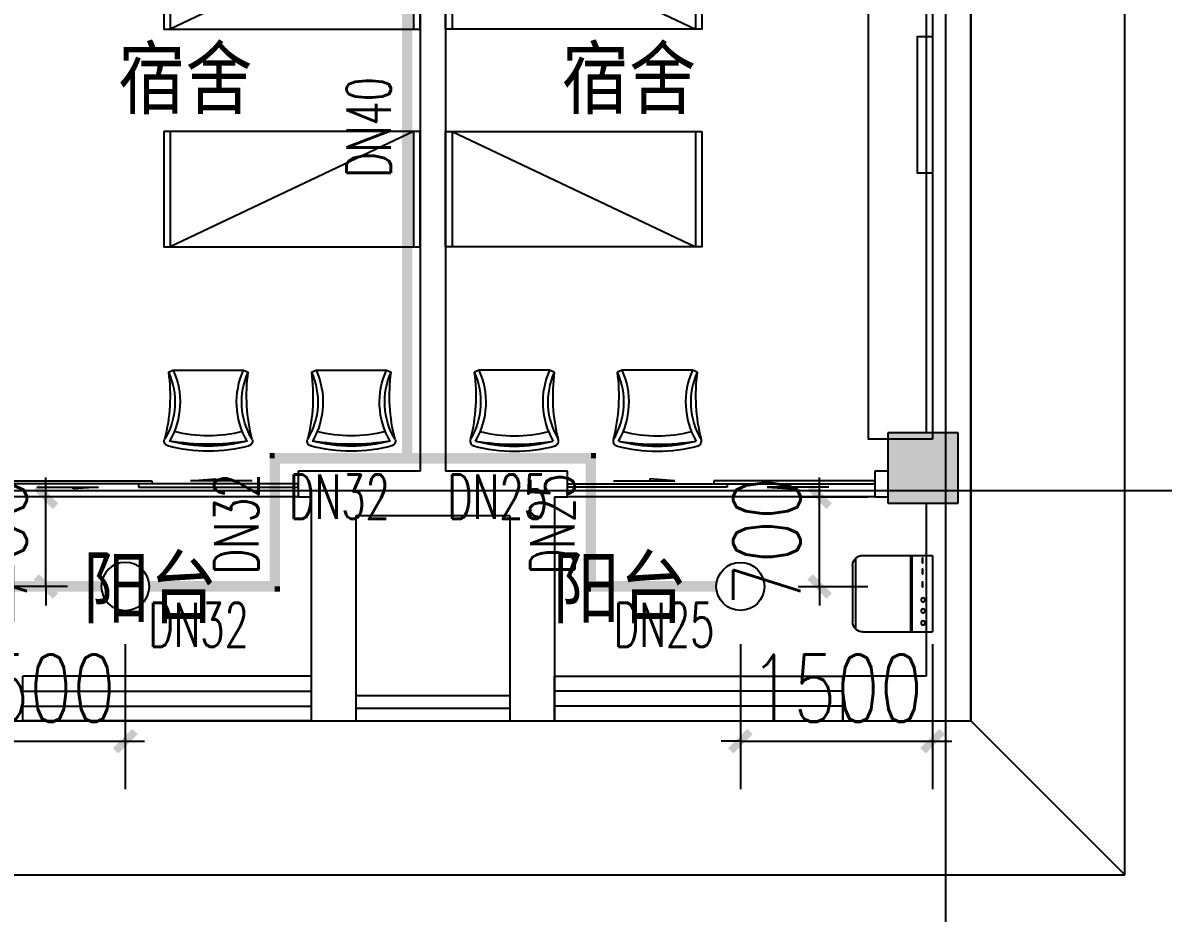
# Model space of a CAD drawing. Extents: x 0 to 2838408, y -923048 to 203859.
# Drawn here: x 2780763 to 2789663, y -270792 to -263843 of the extents above; entities that cross this region are included whole.
import ezdxf

# ---------------------------------------------------------------- set-up
doc = ezdxf.new("R2010")
doc.units = 0
doc.header["$LTSCALE"] = 1000
for name, color, linetype in [('A-Fixt', 81, 'Continuous'), ('COLUMN', 9, 'Continuous'), ('DOTE', 8, 'Continuous'), ('E2-栏杆', 92, 'Continuous'), ('EQUIP_喷头', 7, 'Continuous'), ('GROUND', 2, 'Continuous'), ('PIPE-喷淋', 6, 'Continuous'), ('PUB_HATCH', 8, 'Continuous'), ('PUB_TEXT', 7, 'Continuous'), ('TEXT_喷淋', 7, 'Continuous'), ('TWT_DIM', 3, 'Continuous'), ('WALL', 9, 'Continuous'), ('WINDOW', 4, 'Continuous'), ('XREF', 8, 'Continuous'), ('配景', 3, 'Continuous')]:
    doc.layers.add(name, color=color, linetype=linetype)
doc.styles.add('_TCH_DIM_T3', font='SIMPLEX', dxfattribs={"width": 0.75, "bigfont": 'HZTXT'})
doc.styles.add('_TWT_PIPEDN', font='SIMPLEX', dxfattribs={"width": 0.8, "height": 2.3, "bigfont": 'HZTXT'})
doc.styles.get("Standard").update_dxf_attribs({"font": 'geniso.shx', "bigfont": 'hztxt.shx'})
doc.dimstyles.new('_TWT_ARCH&&150', dxfattribs={"dimtxt": 525, "dimasz": 150, "dimexe": 375, "dimexo": 450, "dimgap": 150, "dimtad": 1, "dimdec": 0, "dimzin": 0, "dimdsep": 46, "dimtxsty": '_TCH_DIM_T3', "dimblk": 'ARCHTICK', "dimcen": 0.09, "dimclrt": 7, "dimazin": 2, "dimtfac": 1, "dimtdec": 0, "dimtix": 1, "dimtmove": 2, "dimatfit": 3, "dimfxl": 1, "dimtolj": 1, "dimtzin": 0, "dimarcsym": 0})

# ---------------------------------------------------------------- blocks, each defined once
blk = doc.blocks.new('单人床')
at = {"layer": 'A-Fixt'}
for p, q in [((47773.8, 13973.4), (48673.8, 13973.4)), ((47773.8, 12073.4), (48673.8, 13973.4)), ((47773.8, 12073.4), (48673.8, 12073.4))]:
    blk.add_line(p, q, dxfattribs=at)
blk.add_lwpolyline([(47773.8, 14023.4), (48673.8, 14023.4), (48673.8, 12023.4), (47773.8, 12023.4), (47773.8, 14023.4)], dxfattribs=at)
blk = doc.blocks.new('CH_AP01')
for p, q in [((-311.4, 16.6), (-275, 0)), ((-275, 0), (275, 0)), ((275, 0), (311.4, 16.6))]:
    blk.add_line(p, q)
for centre, radius, start, end in [((0, -578.9), 1212.6, 74.71041, 105.28959), ((-306.8, 555.3), 37.8, 100.18588, 202.83587), ((-1658.4, 201.9), 1359.7, 352.16586, 14.42826), ((-823.7, 250), 562.9, 335.50378, 31.09034), ((0, -578.9), 1172.6, 75.02868, 104.97132), ((0, -1278.1), 1856.9, 80.61099, 99.38901), ((-823.7, 250), 602.9, 335.50378, 30.26909), ((823.7, 250), 602.9, 149.73091, 204.49622), ((823.7, 250), 562.9, 148.90966, 204.49622), ((1658.4, 201.9), 1359.7, 165.57174, 187.83414), ((306.8, 555.3), 37.8, 337.16413, 79.81412), ((0, -578.9), 1092.6, 75.87672, 104.12328)]:
    blk.add_arc(centre, radius, start, end)
blk = doc.blocks.new('A$C61295E98')
at = {"color": 3}
for p, q in [((544, 597.9), (0, 597.9)), ((0, 597.9), (0, 0)), ((161.4, 597.9), (161.4, 0)), ((170.4, 0.2), (170.4, 597.6)), ((602.7, 572.2), (602.7, 25.6)), ((624, 517.9), (624, 80)), ((544, 0), (0, 0))]:
    blk.add_line(p, q, dxfattribs=at)
for points in [[(81.8, 540.3), (75.3, 540.3), (75.3, 576.8), (81.8, 576.8)], [(81.8, 453.1), (75.3, 453.1), (75.3, 489.6), (81.8, 489.6)], [(81.8, 352.9), (75.3, 352.9), (75.3, 389.4), (81.8, 389.4)]]:
    blk.add_lwpolyline(points, close=True, dxfattribs=at)
for centre in [(74, 250.1), (74, 164.2), (74, 70.5)]:
    blk.add_circle(centre, 15.7, dxfattribs=at)
for centre, start, end in [((544, 517.9), 360, 90), ((544, 80), 270, 0)]:
    blk.add_arc(centre, 80, start, end, dxfattribs=at)
blk = doc.blocks.new('宿舍')
at = {"layer": 'A-Fixt'}
for p, q in [((47853.8, 13801.7), (48353.8, 15701.7)), ((48353.8, 13801.7), (47853.8, 15701.7)), ((47853.8, 13801.7), (48353.8, 13801.7))]:
    blk.add_line(p, q, dxfattribs=at)
for points in [[(47853.8, 8601.7), (48353.8, 8601.7), (48353.8, 15701.7), (47853.8, 15701.7)], [(47853.8, 10676.1), (47970.5, 10676.1), (47970.5, 11742.6), (47853.8, 11742.6)]]:
    blk.add_lwpolyline(points, close=True, dxfattribs=at)
at = {"xscale": -1, "rotation": 90}
for p in [(63677.2, 60475.5), (63677.2, 58775.5)]:
    blk.add_blockref('单人床', p, dxfattribs=at)
at = {"layer": 'A-Fixt', "xscale": -1, "rotation": 180}
for p in [(50002, 9140.5), (51117.2, 9140.5)]:
    blk.add_blockref('CH_AP01', p, dxfattribs=at)
at = {"layer": '配景', "color": 252}
blk.add_blockref('A$C61295E98', (47853.8, 7096.6), dxfattribs=at)
blk = doc.blocks.new('$WINLIB2D$00000001')
at = {"color": 0}
for points in [[(-0.5, 0.5), (-0.5, -0.5)], [(-0.5, 0.5), (0.5, 0.5)], [(0.5, -0.5), (0.5, 0.5)], [(0.5, 0.1667), (-0.5, 0.1667)], [(0.5, -0.1667), (-0.5, -0.1667)], [(-0.5, -0.5), (0.5, -0.5)]]:
    blk.add_lwpolyline(points, dxfattribs=at)
blk = doc.blocks.new('$DorLib2D$00000131')
at = {"color": 0, "linetype": 'Continuous'}
for p, q in [((0.15, 0.125), (0.2319, 0.1973)), ((0.2319, 0.1973), (0.2319, 0.125)), ((-0.5, 0.125), (-0.5, 0)), ((0.0192, 0.125), (-0.5, 0.125)), ((0.0192, 0), (0.0192, 0.125)), ((0.35, 0.125), (0.15, 0.125)), ((-0.5, 0), (0.0192, 0)), ((-0.024, 0), (0.5, 0)), ((-0.024, -0.125), (-0.024, 0)), ((0.5, 0), (0.5, -0.125)), ((-0.35, -0.125), (-0.15, -0.125)), ((-0.2319, -0.1973), (-0.2319, -0.125)), ((-0.15, -0.125), (-0.2319, -0.1973)), ((0.5, -0.125), (-0.024, -0.125))]:
    blk.add_line(p, q, dxfattribs=at)
blk = doc.blocks.new('1F1')
at = {"layer": 'PUB_HATCH'}
blk.add_hatch(color=256, dxfattribs=at).paths.add_polyline_path([(2452016.7, -267042.2), (2451466.7, -267042.2), (2451466.7, -267592.2), (2452016.7, -267592.2)])
at = {"layer": 'COLUMN'}
for p, q in [((2452016.7, -267042.2), (2451466.7, -267042.2)), ((2451466.7, -267042.2), (2451466.7, -267592.2)), ((2452016.7, -267592.2), (2452016.7, -267042.2)), ((2451466.7, -267592.2), (2452016.7, -267592.2))]:
    blk.add_line(p, q, dxfattribs=at)
at = {"layer": 'DOTE'}
for p, q in [((2451916.7, -187892.2), (2451916.7, -271092.2)), ((2343216.7, -267492.2), (2453916.7, -267492.2))]:
    blk.add_line(p, q, dxfattribs=at)
at = {"layer": 'E2-栏杆'}
for points in [[(2447316.7, -269092.2), (2448516.7, -269092.2)], [(2447316.7, -269192.2), (2448516.7, -269192.2)]]:
    blk.add_lwpolyline(points, dxfattribs=at)
at = {"layer": 'GROUND'}
for p, q in [((2453316.7, -270492.2), (2453316.7, -188492.2)), ((2452116.7, -269292.2), (2452116.7, -189692.2)), ((2439316.7, -269292.2), (2452116.7, -269292.2)), ((2452116.7, -269292.2), (2453316.7, -270492.2)), ((2439316.7, -270492.2), (2453316.7, -270492.2))]:
    blk.add_line(p, q, dxfattribs=at)
at = {"layer": 'WALL'}
for p, q in [((2452116.7, -262117.2), (2452116.7, -267492.2)), ((2447816.7, -262392.2), (2447816.7, -267342.2)), ((2448016.7, -262392.2), (2448016.7, -267342.2)), ((2451766.7, -262392.2), (2451766.7, -267042.2)), ((2447216.7, -267342.2), (2446866.7, -267342.2)), ((2446866.7, -267342.2), (2446866.7, -267542.2)), ((2447816.7, -267342.2), (2447216.7, -267342.2)), ((2448616.7, -267342.2), (2448016.7, -267342.2)), ((2448966.7, -267342.2), (2448616.7, -267342.2)), ((2448966.7, -267542.2), (2448966.7, -267342.2)), ((2451466.7, -267342.2), (2451366.7, -267342.2)), ((2451366.7, -267342.2), (2451366.7, -267542.2)), ((2452116.7, -267492.2), (2452116.7, -269292.2)), ((2446866.7, -267542.2), (2446966.7, -267542.2)), ((2446966.7, -267542.2), (2446966.7, -268942.2)), ((2448866.7, -267542.2), (2448866.7, -268942.2)), ((2448866.7, -267542.2), (2448966.7, -267542.2)), ((2451366.7, -267542.2), (2451466.7, -267542.2)), ((2451766.7, -267592.2), (2451766.7, -268942.2)), ((2447316.7, -267692.2), (2447316.7, -269292.2)), ((2447916.7, -267692.2), (2447316.7, -267692.2)), ((2448516.7, -267692.2), (2447916.7, -267692.2)), ((2448516.7, -267692.2), (2448516.7, -269292.2)), ((2446966.7, -268942.2), (2446966.7, -269292.2)), ((2448866.7, -269292.2), (2448866.7, -268942.2)), ((2451766.7, -268942.2), (2451116.7, -268942.2)), ((2451116.7, -268942.2), (2451116.7, -269292.2)), ((2446966.7, -269292.2), (2447316.7, -269292.2)), ((2448516.7, -269292.2), (2448866.7, -269292.2)), ((2451116.7, -269292.2), (2452116.7, -269292.2))]:
    blk.add_line(p, q, dxfattribs=at)
at = {"layer": 'WINDOW'}
for p, q in [((2446866.7, -267542.2), (2444466.7, -267542.2)), ((2451366.7, -267542.2), (2448966.7, -267542.2))]:
    blk.add_line(p, q, dxfattribs=at)
blk.add_blockref('宿舍', (2396162.9, -275693.9))
at = {"xscale": -1}
blk.add_blockref('宿舍', (2499670.6, -275693.9), dxfattribs=at)
at = {"layer": 'WINDOW', "rotation": 180}
for name, p, xscale, yscale, zscale in [('$DorLib2D$00000131', (2445666.7, -267442.2), 2400, 200, 2400), ('$DorLib2D$00000131', (2450166.7, -267442.2), -2400, 200, -2400), ('$WINLIB2D$00000001', (2445841.7, -269117.2), 2249.999999993481, -350, 2249.999999993481), ('$WINLIB2D$00000001', (2449991.7, -269117.2), -2249.999999993481, -350, -2249.999999993481)]:
    blk.add_blockref(name, p, dxfattribs=dict(at, xscale=xscale, yscale=yscale, zscale=zscale))
at = {"layer": 'PUB_TEXT'}
for s, p in [('宿舍', (2445460.1, -264556)), ('宿舍', (2448922, -264556)), ('阳台', (2445184.3, -268530.2)), ('阳台', (2448851.3, -268530.2))]:
    blk.add_text(s, height=525, dxfattribs=at).set_placement(p)
blk = doc.blocks.new('_ArchTick')
at = {"color": 0, "linetype": 'ByBlock', "const_width": 0.4}
blk.add_lwpolyline([(-0.5, -0.5), (0.5, 0.5)], dxfattribs=at)
blk = doc.blocks.new('*D1152')
at = {"layer": 'Defpoints', "color": 0, "linetype": 'ByBlock', "transparency": 16777216}
for p in [(2780062.5, -268242.2), (2781562.5, -268242.2), (2781562.5, -269449.6)]:
    blk.add_point(p, dxfattribs=at)
at = {"layer": 'TWT_DIM', "color": 0, "linetype": 'ByBlock', "lineweight": -2, "transparency": 16777216}
for p, q in [((2780062.5, -268692.2), (2780062.5, -269824.6)), ((2781562.5, -268692.2), (2781562.5, -269824.6)), ((2780062.5, -269449.6), (2779912.5, -269449.6)), ((2780062.5, -269449.6), (2781562.5, -269449.6)), ((2781562.5, -269449.6), (2781712.5, -269449.6))]:
    blk.add_line(p, q, dxfattribs=at)
at = {"layer": 'TWT_DIM', "color": 0, "linetype": 'ByBlock', "lineweight": -2, "transparency": 16777216, "xscale": 150, "yscale": 150, "zscale": 150}
blk.add_blockref('_ArchTick', (2780062.5, -269449.6), dxfattribs=at)
at = {"layer": 'TWT_DIM', "color": 0, "linetype": 'ByBlock', "lineweight": -2, "transparency": 16777216, "xscale": 150, "yscale": 150, "zscale": 150, "rotation": 180}
blk.add_blockref('_ArchTick', (2781562.5, -269449.6), dxfattribs=at)
at = {"layer": 'TWT_DIM', "color": 7, "linetype": 'ByBlock', "transparency": 16777216, "insert": (2780812.5, -269037.1), "char_height": 525, "attachment_point": 5, "style": '_TCH_DIM_T3'}
blk.add_mtext('\\A1;1500', dxfattribs=at)
blk = doc.blocks.new('*D1153')
at = {"layer": 'Defpoints', "color": 0, "linetype": 'ByBlock', "transparency": 16777216}
for p in [(2780943.5, -267542.2), (2781562.5, -267542.2), (2781562.5, -268242.2)]:
    blk.add_point(p, dxfattribs=at)
at = {"layer": 'TWT_DIM', "color": 0, "linetype": 'ByBlock', "lineweight": -2, "transparency": 16777216}
for p, q in [((2780943.5, -267542.2), (2780943.5, -267392.2)), ((2781112.5, -267542.2), (2780568.5, -267542.2)), ((2780943.5, -268242.2), (2780943.5, -267542.2)), ((2781112.5, -268242.2), (2780568.5, -268242.2)), ((2780943.5, -268242.2), (2780943.5, -268392.2))]:
    blk.add_line(p, q, dxfattribs=at)
at = {"layer": 'TWT_DIM', "color": 0, "linetype": 'ByBlock', "lineweight": -2, "transparency": 16777216, "xscale": 150, "yscale": 150, "zscale": 150}
for p, rotation in [((2780943.5, -267542.2), 270), ((2780943.5, -268242.2), 90)]:
    blk.add_blockref('_ArchTick', p, dxfattribs=dict(at, rotation=rotation))
at = {"layer": 'TWT_DIM', "color": 7, "linetype": 'ByBlock', "transparency": 16777216, "insert": (2780531, -267892.2), "char_height": 525, "attachment_point": 5, "rotation": 90, "style": '_TCH_DIM_T3'}
blk.add_mtext('\\A1;700', dxfattribs=at)
blk = doc.blocks.new('*D1156')
at = {"layer": 'Defpoints', "color": 0, "linetype": 'ByBlock', "transparency": 16777216}
for p in [(2786362.5, -268242.2), (2787862.5, -268242.2), (2787862.5, -269449.6)]:
    blk.add_point(p, dxfattribs=at)
at = {"layer": 'TWT_DIM', "color": 0, "linetype": 'ByBlock', "lineweight": -2, "transparency": 16777216}
for p, q in [((2786362.5, -268692.2), (2786362.5, -269824.6)), ((2787862.5, -268692.2), (2787862.5, -269824.6)), ((2786362.5, -269449.6), (2786212.5, -269449.6)), ((2786362.5, -269449.6), (2787862.5, -269449.6)), ((2787862.5, -269449.6), (2788012.5, -269449.6))]:
    blk.add_line(p, q, dxfattribs=at)
at = {"layer": 'TWT_DIM', "color": 0, "linetype": 'ByBlock', "lineweight": -2, "transparency": 16777216, "xscale": 150, "yscale": 150, "zscale": 150}
blk.add_blockref('_ArchTick', (2786362.5, -269449.6), dxfattribs=at)
at = {"layer": 'TWT_DIM', "color": 0, "linetype": 'ByBlock', "lineweight": -2, "transparency": 16777216, "xscale": 150, "yscale": 150, "zscale": 150, "rotation": 180}
blk.add_blockref('_ArchTick', (2787862.5, -269449.6), dxfattribs=at)
at = {"layer": 'TWT_DIM', "color": 7, "linetype": 'ByBlock', "transparency": 16777216, "insert": (2787112.5, -269037.1), "char_height": 525, "attachment_point": 5, "style": '_TCH_DIM_T3'}
blk.add_mtext('\\A1;1500', dxfattribs=at)
blk = doc.blocks.new('*D1157')
at = {"layer": 'Defpoints', "color": 0, "linetype": 'ByBlock', "transparency": 16777216}
for p in [(2786362.5, -267542.2), (2786981.5, -267542.2), (2786362.5, -268242.2)]:
    blk.add_point(p, dxfattribs=at)
at = {"layer": 'TWT_DIM', "color": 0, "linetype": 'ByBlock', "lineweight": -2, "transparency": 16777216}
for p, q in [((2786981.5, -267542.2), (2786981.5, -267392.2)), ((2786812.5, -267542.2), (2787356.5, -267542.2)), ((2786981.5, -268242.2), (2786981.5, -267542.2)), ((2786812.5, -268242.2), (2787356.5, -268242.2)), ((2786981.5, -268242.2), (2786981.5, -268392.2))]:
    blk.add_line(p, q, dxfattribs=at)
at = {"layer": 'TWT_DIM', "color": 0, "linetype": 'ByBlock', "lineweight": -2, "transparency": 16777216, "xscale": 150, "yscale": 150, "zscale": 150}
for p, rotation in [((2786981.5, -267542.2), 270), ((2786981.5, -268242.2), 90)]:
    blk.add_blockref('_ArchTick', p, dxfattribs=dict(at, rotation=rotation))
at = {"layer": 'TWT_DIM', "color": 7, "linetype": 'ByBlock', "transparency": 16777216, "insert": (2786569, -267892.2), "char_height": 525, "attachment_point": 5, "rotation": 90, "style": '_TCH_DIM_T3'}
blk.add_mtext('\\A1;700', dxfattribs=at)
blk = doc.blocks.new('$TwtSys$00000125')
blk.add_circle((0, 0, 0), 1)

msp = doc.modelspace()

# ---------------------------------------------------------------- hatches: boundary and pattern name
at = {"layer": 'PIPE-喷淋', "linetype": 'ByBlock'}
for points in [[(2782729.3, -267242.2), (2782729.3, -267200.9), (2782688.1, -267200.9)], [(2782729.3, -267242.2), (2782688.1, -267242.2), (2782688.1, -267200.9)], [(2785195.8, -267242.2), (2785195.8, -267200.9), (2785237, -267200.9)], [(2785195.8, -267242.2), (2785237, -267242.2), (2785237, -267200.9)], [(2782729.3, -268242.2), (2782770.6, -268242.2), (2782770.6, -268283.4)], [(2782729.3, -268242.2), (2782729.3, -268283.4), (2782770.6, -268283.4)], [(2785195.8, -268242.2), (2785154.5, -268242.2), (2785154.5, -268283.4)], [(2785195.8, -268242.2), (2785195.8, -268283.4), (2785154.5, -268283.4)]]:
    msp.add_hatch(color=256, dxfattribs=at).paths.add_polyline_path(points)

# ---------------------------------------------------------------- linework, layer by layer
at = {"layer": 'PIPE-喷淋', "linetype": 'ByBlock', "ltscale": 1.5, "const_width": 82.5}
for points in [[(2783762.5, -262052.7), (2783762.5, -267242.2)], [(2783762.5, -267242.2), (2782729.3, -267242.2)], [(2782729.3, -267242.2), (2782729.3, -268242.2)], [(2783762.5, -267242.2), (2785195.8, -267242.2)], [(2785195.8, -267242.2), (2785195.8, -268242.2)], [(2781375, -268242.2), (2778550, -268242.2)], [(2782729.3, -268242.2), (2781750, -268242.2)], [(2785195.8, -268242.2), (2786175, -268242.2)]]:
    msp.add_lwpolyline(points, dxfattribs=at)

# ---------------------------------------------------------------- block references
at = {"layer": 'EQUIP_喷头', "linetype": 'ByBlock', "xscale": 187.5, "yscale": -187.5, "zscale": 187.5}
msp.add_blockref('$TwtSys$00000125', (2781562.5, -268242.2), dxfattribs=at)
at = {"layer": 'EQUIP_喷头', "linetype": 'ByBlock', "xscale": 187.5, "yscale": 187.5, "zscale": 187.5, "rotation": 180}
msp.add_blockref('$TwtSys$00000125', (2786362.5, -268242.2), dxfattribs=at)
at = {"layer": 'XREF'}
msp.add_blockref('1F1', (336045.8, 0), dxfattribs=at)

# ---------------------------------------------------------------- texts
at = {"layer": 'TEXT_喷淋', "color": 251, "linetype": 'ByBlock', "style": '_TWT_PIPEDN', "width": 0.64}
for s, p in [('DN40', (2783635, -265052.2)), ('DN32', (2782601.8, -268147)), ('DN25', (2785068.3, -268147))]:
    msp.add_text(s, height=345, rotation=90, dxfattribs=at).set_placement(p)
for s, p in [('DN32', (2782841.1, -267714.7)), ('DN25', (2784074.4, -267714.7)), ('DN32', (2781741.1, -268714.7)), ('DN25', (2785374.4, -268714.7))]:
    msp.add_text(s, height=345, dxfattribs=at).set_placement(p)

# ---------------------------------------------------------------- dimensions: what is measured, and where the dimension line sits
at = {"layer": 'TWT_DIM', "linetype": 'ByBlock'}
for p1, p2, distance, picture, middle in [((2781562.5, -268242.2), (2781562.5, -267542.2), 619, '*D1153', (2780531, -267892.2)), ((2786362.5, -268242.2), (2786362.5, -267542.2), -619, '*D1157', (2786569, -267892.2)), ((2780062.5, -268242.2), (2781562.5, -268242.2), -1207.4, '*D1152', (2780812.5, -269037.1)), ((2786362.5, -268242.2), (2787862.5, -268242.2), -1207.4, '*D1156', (2787112.5, -269037.1))]:
    dim = msp.add_aligned_dim(p1=p1, p2=p2, distance=distance, dimstyle='_TWT_ARCH&&150', dxfattribs=at)
    dim.commit()
    dim.dimension.update_dxf_attribs({"geometry": picture, "text_midpoint": middle})

doc.saveas('drawing.dxf')
